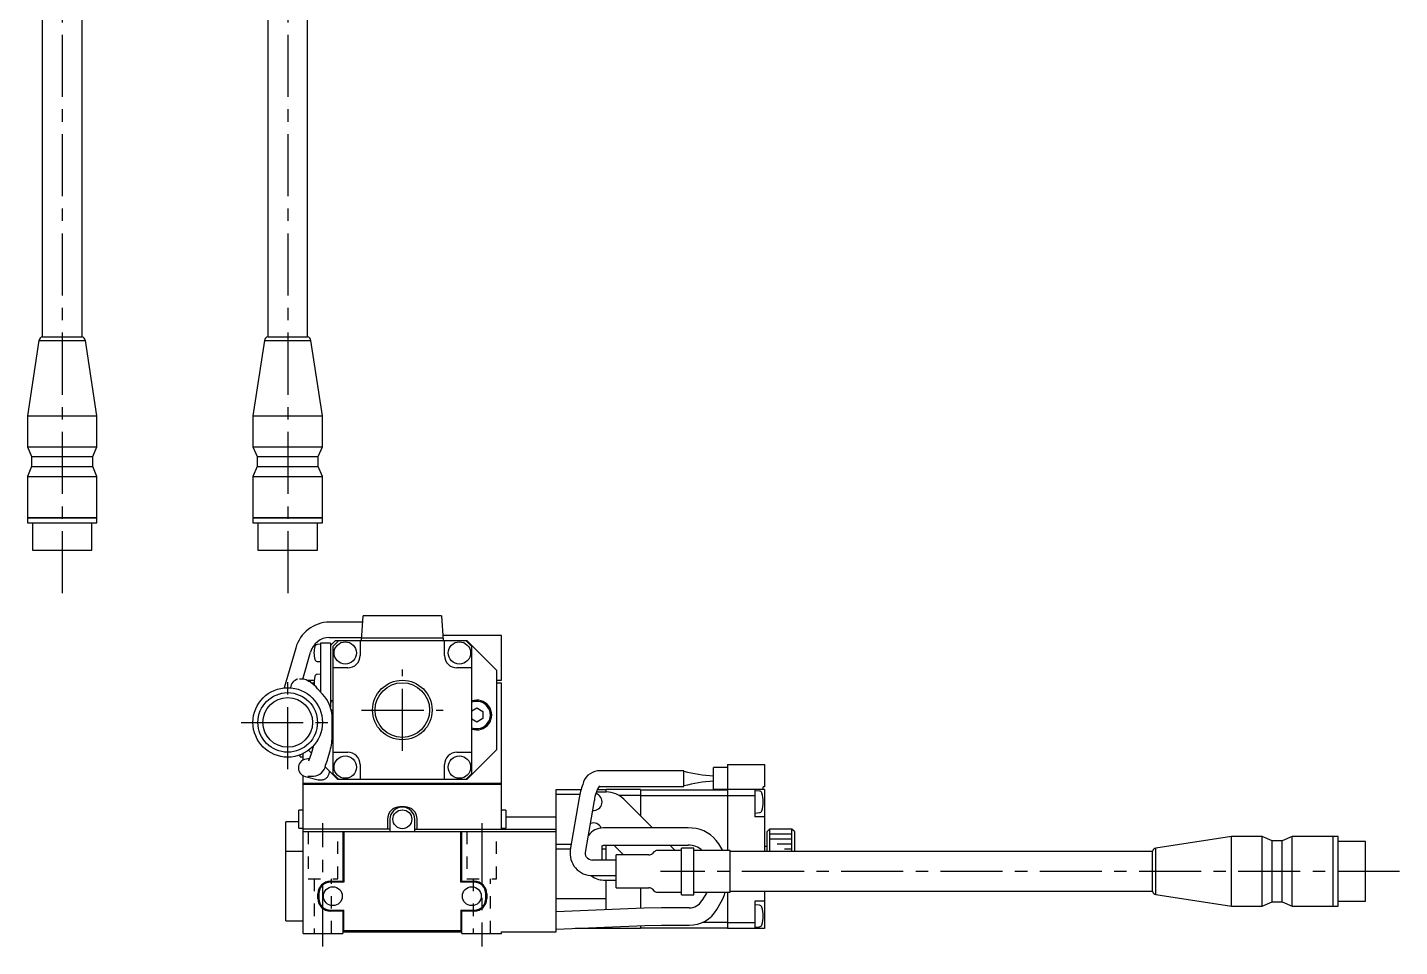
# Model space of a CAD drawing. Extents: x -229 to 412, y 17 to 397.
# Drawn here: x -190.5 to 86, y 20.6 to 205.8 of the extents above; entities that cross this region are included whole.
import ezdxf

# ---------------------------------------------------------------- set-up
doc = ezdxf.new("R2010")
doc.units = 0
doc.header["$LTSCALE"] = 10
doc.linetypes.add('CENTER', pattern=[2, 1.25, -0.25, 0.25, -0.25])
doc.linetypes.add('DOT', pattern=[0.5, 0.25, -0.25])
doc.layers.add('1', color=7, linetype='CONTINUOUS')

msp = doc.modelspace()

# ---------------------------------------------------------------- linework, layer by layer
at = {"layer": '1', "color": 4, "linetype": 'CENTER'}
for p, q in [((-183.52234, 244.310888), (-183.52234, 89.310888)), ((-138.083132, 244.310888), (-138.083132, 89.310888)), ((-138.083132, 56.380181), (-138.083132, 75.180178)), ((-114.983132, 60.08018), (-114.983132, 76.48018)), ((-123.183132, 68.28018), (-106.783132, 68.28018)), ((-147.483131, 65.78018), (-128.683133, 65.78018)), ((-130.983132, 20.632325), (-130.983132, 45.466629)), ((-98.983132, 45.466629), (-98.983132, 20.632325)), ((85.95206, 35.78018), (-62.990237, 35.78018))]:
    msp.add_line(p, q, dxfattribs=at)
at = {"layer": '1', "color": 7, "linetype": 'CONTINUOUS'}
for p, q in [((-187.52234, 228.517995), (-187.52234, 143.475652)), ((-179.52234, 143.475652), (-179.52234, 228.517995)), ((-142.083132, 228.517995), (-142.083132, 143.475652)), ((-134.083132, 143.475652), (-134.083132, 228.517995)), ((-188.206666, 142.751978), (-190.522339, 127.517995)), ((-188.206666, 142.751978), (-178.838015, 142.751978)), ((-187.52234, 143.475652), (-179.52234, 143.475652)), ((-176.522341, 127.517995), (-178.838015, 142.751978)), ((-142.767457, 142.751978), (-145.083131, 127.517995)), ((-142.767457, 142.751978), (-133.398806, 142.751978)), ((-142.083132, 143.475652), (-134.083132, 143.475652)), ((-131.083133, 127.517995), (-133.398806, 142.751978)), ((-190.522339, 127.517995), (-176.522341, 127.517995)), ((-190.522339, 127.517995), (-190.522339, 121.324996)), ((-176.522341, 121.324996), (-176.522341, 127.517995)), ((-145.083131, 127.517995), (-145.083131, 121.324996)), ((-145.083131, 127.517995), (-131.083133, 127.517995)), ((-131.083133, 121.324996), (-131.083133, 127.517995)), ((-190.522339, 121.324996), (-176.522341, 121.324996)), ((-190.522339, 121.324996), (-189.67234, 119.324996)), ((-189.67234, 119.324996), (-177.37234, 119.324996)), ((-189.67234, 119.324996), (-189.67234, 117.324996)), ((-177.37234, 119.324996), (-176.522341, 121.324996)), ((-177.37234, 117.324996), (-177.37234, 119.324996)), ((-145.083131, 121.324996), (-144.233132, 119.324996)), ((-145.083131, 121.324996), (-131.083133, 121.324996)), ((-144.233132, 119.324996), (-144.233132, 117.324996)), ((-144.233132, 119.324996), (-131.933132, 119.324996)), ((-131.933132, 119.324996), (-131.083133, 121.324996)), ((-131.933132, 117.324996), (-131.933132, 119.324996)), ((-189.67234, 117.324996), (-190.522339, 115.324996)), ((-189.67234, 117.324996), (-177.37234, 117.324996)), ((-176.522341, 115.324996), (-177.37234, 117.324996)), ((-144.233132, 117.324996), (-145.083131, 115.324996)), ((-144.233132, 117.324996), (-131.933132, 117.324996)), ((-131.083133, 115.324996), (-131.933132, 117.324996)), ((-190.522339, 115.324996), (-176.522341, 115.324996)), ((-190.522339, 115.324996), (-190.522339, 107.067996)), ((-176.522341, 107.067996), (-176.522341, 115.324996)), ((-145.083131, 115.324996), (-145.083131, 107.067996)), ((-145.083131, 115.324996), (-131.083133, 115.324996)), ((-131.083133, 107.067996), (-131.083133, 115.324996)), ((-190.522339, 107.067996), (-176.522341, 107.067996)), ((-190.522339, 107.067996), (-190.472339, 107.017996)), ((-190.522339, 107.017996), (-176.522341, 107.017996)), ((-190.522339, 107.017996), (-190.522339, 106.017994)), ((-190.522339, 106.017994), (-176.522341, 106.017994)), ((-189.522338, 106.017994), (-189.522338, 100.517993)), ((-177.522342, 100.517993), (-177.522342, 106.017994)), ((-176.572341, 107.017996), (-176.522341, 107.067996)), ((-176.522341, 106.017994), (-176.522341, 107.017996)), ((-145.083131, 107.067996), (-145.033131, 107.017996)), ((-145.083131, 107.067996), (-131.083133, 107.067996)), ((-145.083131, 107.017996), (-145.083131, 106.017994)), ((-145.083131, 107.017996), (-131.083133, 107.017996)), ((-145.083131, 106.017994), (-131.083133, 106.017994)), ((-144.08313, 106.017994), (-144.08313, 100.517993)), ((-132.083134, 100.517993), (-132.083134, 106.017994)), ((-131.133133, 107.017996), (-131.083133, 107.067996)), ((-131.083133, 106.017994), (-131.083133, 107.017996)), ((-189.522338, 100.517993), (-177.522342, 100.517993)), ((-144.08313, 100.517993), (-132.083134, 100.517993)), ((-122.972654, 86.00518), (-129.69947, 86.00518)), ((-123.233132, 82.28018), (-122.883492, 87.28018)), ((-107.082766, 87.28018), (-122.883498, 87.28018)), ((-107.082762, 87.28018), (-106.733132, 82.28018)), ((-94.983132, 83.28018), (-106.803059, 83.28018)), ((-94.983132, 74.28018), (-94.983132, 83.28018)), ((-136.457139, 80.773097), (-138.782288, 72.745175)), ((-131.483132, 81.53018), (-132.165919, 81.470444)), ((-129.483132, 81.78018), (-131.483132, 81.78018)), ((-131.483132, 81.78018), (-131.483132, 71.91849)), ((-129.69947, 82.90518), (-123.189428, 82.90518)), ((-128.483132, 82.28018), (-129.483132, 81.28018)), ((-129.483132, 81.78018), (-129.483132, 68.823535)), ((-127.783132, 82.28018), (-128.983132, 81.08018)), ((-128.983132, 81.08018), (-128.983132, 55.48018)), ((-128.483132, 82.28018), (-101.983132, 82.28018)), ((-123.483132, 82.28018), (-123.483132, 79.28018)), ((-106.768095, 82.78018), (-123.198168, 82.78018)), ((-106.483132, 79.28018), (-106.483132, 82.28018)), ((-100.983132, 81.08018), (-102.183132, 82.28018)), ((-95.983132, 76.28018), (-101.983132, 82.28018)), ((-100.983132, 55.48018), (-100.983132, 81.08018)), ((-135.038894, 74.526696), (-133.479516, 79.91068)), ((-132.165919, 78.089916), (-131.483132, 78.03018)), ((-134.983132, 74.526696), (-134.983132, 74.719224)), ((-131.483132, 75.53018), (-132.165919, 75.470444)), ((-125.983132, 76.78018), (-128.983132, 76.78018)), ((-100.983132, 76.78018), (-103.983132, 76.78018)), ((-95.983132, 76.28018), (-95.983132, 60.28018)), ((-134.909887, 74.526696), (-135.721531, 74.526696)), ((-134.822019, 74.524507), (-134.909887, 74.526696)), ((-134.005109, 74.28018), (-132.758069, 74.28018)), ((-133.983132, 74.267285), (-133.983132, 74.28018)), ((-133.483132, 73.883774), (-133.483132, 74.28018)), ((-133.368105, 73.78018), (-132.783132, 73.78018)), ((-131.075839, 71.503753), (-131.745222, 72.18537)), ((-131.603127, 72.040678), (-131.483132, 72.03018)), ((-95.983132, 74.28018), (-94.983132, 74.28018)), ((-95.983132, 73.78018), (-94.983132, 73.78018)), ((-94.983132, 44.28018), (-94.983132, 73.78018)), ((-129.347283, 68.356448), (-128.983132, 68.146205)), ((-128.983132, 66.414154), (-129.100494, 66.346395)), ((-129.100494, 63.270765), (-129.100494, 66.390858)), ((-100.983132, 68.146205), (-99.983132, 68.723555)), ((-99.983132, 65.836804), (-100.983132, 66.414154)), ((-99.983132, 68.723555), (-98.733132, 68.001868)), ((-98.733132, 66.558492), (-99.983132, 65.836804)), ((-98.733132, 68.001868), (-98.733132, 66.558492)), ((-132.866072, 61.112492), (-133.339892, 59.482815)), ((-135.583132, 58.88018), (-135.583132, 59.241832)), ((-135.583132, 58.88018), (-134.983132, 58.88018)), ((-134.983132, 58.216629), (-134.983132, 59.504035)), ((-134.034508, 58.427051), (-134.048734, 58.426897)), ((-133.701177, 58.427239), (-133.992299, 58.427239)), ((-133.339892, 59.482815), (-133.916945, 57.990111)), ((-133.883132, 60.18018), (-133.305175, 59.602223)), ((-129.97906, 58.505673), (-129.533255, 60.038995)), ((-128.983132, 59.78018), (-125.983132, 59.78018)), ((-103.983132, 59.78018), (-100.983132, 59.78018)), ((-101.983132, 54.28018), (-95.983132, 60.28018)), ((-130.565545, 56.862593), (-127.983132, 54.28018)), ((-129.811376, 55.334907), (-129.860071, 55.202038)), ((-129.773702, 55.471302), (-129.811376, 55.334907)), ((-129.747296, 55.610331), (-129.773702, 55.471302)), ((-129.73233, 55.751086), (-129.747296, 55.610331)), ((-129.737035, 56.034083), (-129.728903, 55.892645)), ((-129.728903, 55.892645), (-129.73233, 55.751086)), ((-128.983132, 55.48018), (-127.783132, 54.28018)), ((-123.483132, 57.28018), (-123.483132, 54.28018)), ((-106.483132, 54.28018), (-106.483132, 57.28018)), ((-102.183132, 54.28018), (-100.983132, 55.48018)), ((-58.283132, 56.00518), (-75.639441, 56.00518)), ((-58.283132, 52.90518), (-58.283132, 56.00518)), ((-52.283132, 52.28018), (-52.283132, 56.68018)), ((-49.483132, 56.68018), (-52.283132, 56.68018)), ((-49.483132, 57.28018), (-41.983132, 57.28018)), ((-49.483132, 57.28018), (-49.483132, 39.98018)), ((-41.983132, 57.28018), (-41.983132, 52.78018)), ((-134.983132, 23.28018), (-134.983132, 55.087414)), ((-134.983132, 53.58018), (-94.983132, 53.58018)), ((-94.983132, 53.28018), (-134.983132, 53.28018)), ((-134.559997, 54.922674), (-131.97386, 54.190381)), ((-134.009368, 54.927094), (-133.992299, 54.927239)), ((-133.992299, 54.927239), (-132.876637, 54.927239)), ((-131.834718, 54.156927), (-131.97386, 54.190381)), ((-131.693369, 54.1347), (-131.834718, 54.156927)), ((-131.550736, 54.123847), (-131.693369, 54.1347)), ((-131.407752, 54.124437), (-131.550736, 54.123847)), ((-131.265352, 54.136468), (-131.407752, 54.124437)), ((-131.124467, 54.15986), (-131.265352, 54.136468)), ((-130.986019, 54.19446), (-131.124467, 54.15986)), ((-130.850911, 54.240042), (-130.986019, 54.19446)), ((-130.720029, 54.296308), (-130.850911, 54.240042)), ((-130.594226, 54.362891), (-130.720029, 54.296308)), ((-130.474327, 54.439355), (-130.594226, 54.362891)), ((-130.361114, 54.525199), (-130.474327, 54.439355)), ((-130.255329, 54.619864), (-130.361114, 54.525199)), ((-130.157662, 54.722729), (-130.255329, 54.619864)), ((-130.068752, 54.833123), (-130.157662, 54.722729)), ((-129.989181, 54.950323), (-130.068752, 54.833123)), ((-129.919469, 55.073563), (-129.989181, 54.950323)), ((-129.860071, 55.202038), (-129.919469, 55.073563)), ((-101.983132, 54.28018), (-127.983132, 54.28018)), ((-126.983132, 53.28018), (-126.983132, 53.58018)), ((-102.983132, 53.28018), (-102.983132, 53.58018)), ((-75.344073, 52.90518), (-58.283132, 52.90518)), ((-42.283132, 52.28018), (-42.283132, 52.78018)), ((-41.983132, 52.78018), (-42.283132, 52.78018)), ((-83.983132, 52.28018), (-78.970466, 52.28018)), ((-83.983132, 23.58018), (-83.983132, 52.28018)), ((-79.22139, 51.28018), (-83.983132, 51.28018)), ((-79.351697, 50.601979), (-81.14153, 40.086789)), ((-78.085485, 39.566607), (-76.295652, 50.081798)), ((-75.878452, 51.78018), (-73.897345, 51.78018)), ((-75.687271, 52.28018), (-73.983132, 52.28018)), ((-73.883132, 52.28018), (-73.983132, 52.18018)), ((-73.983132, 52.28018), (-73.983132, 51.78018)), ((-66.983132, 52.28018), (-73.883132, 52.28018)), ((-66.983132, 51.08018), (-71.345875, 51.08018)), ((-70.361811, 50.315714), (-64.572794, 44.526696)), ((-66.983132, 52.28018), (-66.983132, 46.937034)), ((-66.983132, 52.18018), (-49.483132, 52.18018)), ((-66.983132, 51.038758), (-49.483132, 51.038758)), ((-41.983132, 52.28018), (-52.283132, 52.28018)), ((-49.483132, 51.08018), (-43.983132, 51.08018)), ((-43.983132, 52.28018), (-43.983132, 46.78018)), ((-42.997852, 51.943979), (-43.983132, 52.03018)), ((-41.983132, 52.28018), (-41.983132, 39.78018)), ((-134.983132, 48.08018), (-135.833132, 48.08018)), ((-135.833132, 44.48018), (-135.833132, 48.08018)), ((-114.483132, 48.78018), (-115.483132, 48.78018)), ((-94.133132, 48.08018), (-94.983132, 48.08018)), ((-94.133132, 48.08018), (-94.133132, 44.48018)), ((-43.983132, 47.53018), (-42.997852, 47.61638)), ((-135.833132, 45.78018), (-138.483132, 45.78018)), ((-138.483132, 25.78018), (-138.483132, 45.78018)), ((-135.833132, 44.48018), (-134.983132, 44.48018)), ((-117.483132, 44.28018), (-134.983132, 44.28018)), ((-117.983132, 46.28018), (-117.983132, 44.28018)), ((-117.483132, 46.23018), (-117.483132, 43.78018)), ((-112.483132, 43.78018), (-112.483132, 46.23018)), ((-112.483132, 44.28018), (-83.983132, 44.28018)), ((-111.983132, 44.28018), (-111.983132, 46.28018)), ((-94.983132, 44.48018), (-94.133132, 44.48018)), ((-94.133132, 46.78018), (-83.983132, 46.78018)), ((-57.369315, 44.526696), (-74.500527, 44.526696)), ((-41.983132, 46.78018), (-43.983132, 46.78018)), ((-40.983132, 44.28018), (-41.483132, 43.78018)), ((-40.983132, 44.28018), (-40.983132, 39.78018)), ((-36.483132, 44.28018), (-40.983132, 44.28018)), ((-36.483132, 39.78018), (-36.483132, 44.28018)), ((-35.983132, 43.78018), (-36.483132, 44.28018)), ((-134.983132, 43.78018), (-83.983132, 43.78018)), ((-126.983132, 43.78018), (-126.983132, 33.58018)), ((-126.783132, 43.78018), (-126.783132, 33.58018)), ((-103.183132, 33.58018), (-103.183132, 43.78018)), ((-102.983132, 33.58018), (-102.983132, 43.78018)), ((-51.208789, 41.327572), (-51.720002, 42.009189)), ((-41.483132, 39.78018), (-41.483132, 43.78018)), ((-35.983132, 43.78018), (-35.983132, 39.78018)), ((52.102655, 42.780179), (36.868672, 40.464505)), ((52.102655, 28.780181), (52.102655, 42.780179)), ((58.295654, 42.780179), (52.102655, 42.780179)), ((58.295654, 28.780181), (58.295654, 42.780179)), ((60.295654, 41.93018), (58.295654, 42.780179)), ((60.295654, 29.63018), (60.295654, 41.93018)), ((62.295654, 41.93018), (60.295654, 41.93018)), ((64.295654, 42.780179), (62.295654, 41.93018)), ((62.295654, 29.63018), (62.295654, 41.93018)), ((64.295654, 28.780181), (64.295654, 42.780179)), ((72.552654, 42.780179), (64.295654, 42.780179)), ((72.552654, 28.780181), (72.552654, 42.780179)), ((72.602654, 42.730179), (72.552654, 42.780179)), ((72.602654, 28.780181), (72.602654, 42.780179)), ((73.602656, 42.780179), (72.602654, 42.780179)), ((73.602656, 28.780181), (73.602656, 42.780179)), ((79.102657, 41.780178), (73.602656, 41.780178)), ((79.102657, 29.780182), (79.102657, 41.780178)), ((-134.983132, 39.769402), (-138.483132, 39.769402)), ((-83.983132, 41.28018), (-80.938398, 41.28018)), ((-81.108612, 40.28018), (-83.983132, 40.28018)), ((-78.102791, 39.369624), (-78.093225, 39.514345)), ((-78.095174, 39.225489), (-78.102791, 39.369624)), ((-78.070918, 39.084525), (-78.095174, 39.225489)), ((-78.093225, 39.514345), (-78.085485, 39.566607)), ((-78.031077, 38.94885), (-78.070918, 39.084525)), ((-77.976964, 38.820038), (-78.031077, 38.94885)), ((-77.909957, 38.699187), (-77.976964, 38.820038)), ((-74.733132, 40.820814), (-74.73286, 40.831067)), ((-74.733132, 38.03018), (-74.733132, 40.820814)), ((-73.983132, 40.28018), (-74.733132, 40.28018)), ((-74.73286, 40.831067), (-74.731075, 40.848879)), ((-74.731075, 40.848879), (-74.727439, 40.86717)), ((-74.727439, 40.86717), (-74.721761, 40.885717)), ((-74.721761, 40.885717), (-74.714108, 40.903808)), ((-74.714108, 40.903808), (-74.706012, 40.918778)), ((-74.706012, 40.918778), (-74.697191, 40.932228)), ((-74.697191, 40.932228), (-74.687892, 40.94424)), ((-74.687892, 40.94424), (-74.678286, 40.954951)), ((-74.678286, 40.954951), (-74.668492, 40.964502)), ((-74.668492, 40.964502), (-74.658593, 40.973021)), ((-74.658593, 40.973021), (-74.648648, 40.980621)), ((-74.648648, 40.980621), (-74.6387, 40.987397)), ((-74.6387, 40.987397), (-74.628781, 40.993431)), ((-74.628781, 40.993431), (-74.618915, 40.998793)), ((-74.618915, 40.998793), (-74.608019, 41.004043)), ((-74.608019, 41.004043), (-74.597246, 41.008601)), ((-74.597246, 41.008601), (-74.586634, 41.01252)), ((-74.586634, 41.01252), (-74.576187, 41.015861)), ((-74.576187, 41.015861), (-74.565907, 41.018676)), ((-74.565907, 41.018676), (-74.55579, 41.021009)), ((-74.55579, 41.021009), (-74.545834, 41.022898)), ((-74.545834, 41.022898), (-74.536035, 41.024376)), ((-74.536035, 41.024376), (-74.526389, 41.025471)), ((-74.526389, 41.025471), (-74.51689, 41.026207)), ((-74.51689, 41.026207), (-74.507532, 41.026607)), ((-74.507532, 41.026607), (-74.500527, 41.026696)), ((-74.500527, 41.026696), (-57.369315, 41.026696)), ((-73.983132, 41.026696), (-73.983132, 38.03018)), ((-70.439986, 39.08018), (-72.261306, 40.9015)), ((-71.897345, 32.48018), (-71.897345, 39.08018)), ((-65.311559, 39.08018), (-71.897345, 39.08018)), ((-64.290239, 39.687286), (-64.604452, 39.373073)), ((-58.733132, 39.98018), (-63.583132, 39.98018)), ((-61.072794, 41.026696), (-60.026277, 39.98018)), ((-58.733132, 31.08018), (-58.733132, 40.48018)), ((-56.233132, 40.48018), (-58.733132, 40.48018)), ((-56.233132, 31.08018), (-56.233132, 40.48018)), ((-48.897345, 39.98018), (-56.233132, 39.98018)), ((-50.437356, 39.980548), (-51.208789, 41.327572)), ((-48.897345, 31.58018), (-48.897345, 39.98018)), ((36.144998, 39.78018), (-48.897345, 39.78018)), ((-41.483132, 40.78018), (-41.983132, 40.78018)), ((36.144998, 31.78018), (36.144998, 39.78018)), ((36.868672, 31.095854), (36.868672, 40.464505)), ((-71.897345, 38.03018), (-76.652817, 38.03018)), ((-129.483132, 33.78018), (-126.983132, 33.78018)), ((-126.783132, 33.58018), (-129.483132, 33.58018)), ((-100.483132, 33.58018), (-103.183132, 33.58018)), ((-102.983132, 33.78018), (-100.483132, 33.78018)), ((-76.652817, 34.93018), (-71.897345, 34.93018)), ((-74.483132, 34.03018), (-71.897345, 34.03018)), ((-73.983132, 34.03018), (-73.983132, 28.037488)), ((-131.983132, 30.28018), (-131.983132, 31.28018)), ((-131.783132, 31.28018), (-131.783132, 30.28018)), ((-98.183132, 30.28018), (-98.183132, 31.28018)), ((-97.983132, 31.28018), (-97.983132, 30.28018)), ((-71.897345, 32.48018), (-65.311559, 32.48018)), ((-66.983132, 32.48018), (-66.983132, 28.325766)), ((-64.604452, 32.187286), (-64.290239, 31.873073)), ((-63.583132, 31.58018), (-58.733132, 31.58018)), ((-58.733132, 31.08018), (-56.233132, 31.08018)), ((-56.233132, 31.58018), (-48.897345, 31.58018)), ((-53.726336, 31.414922), (-54.628386, 29.8816)), ((-53.635518, 31.579654), (-53.726336, 31.414922)), ((-49.483132, 31.58018), (-49.483132, 24.28018)), ((-48.897345, 31.78018), (36.144998, 31.78018)), ((-41.983132, 31.78018), (-41.983132, 24.28018)), ((36.868672, 31.095854), (52.102655, 28.780181)), ((-129.483132, 27.98018), (-126.783132, 27.98018)), ((-126.983132, 27.78018), (-129.483132, 27.78018)), ((-126.983132, 27.98018), (-126.983132, 23.28018)), ((-126.783132, 23.78018), (-126.783132, 27.98018)), ((-103.183132, 27.98018), (-100.483132, 27.98018)), ((-103.183132, 27.98018), (-103.183132, 23.78018)), ((-102.983132, 23.28018), (-102.983132, 27.98018)), ((-100.483132, 27.78018), (-102.983132, 27.78018)), ((-83.983132, 30.28018), (-73.983132, 30.28018)), ((-66.273533, 28.354989), (-83.983132, 27.625662)), ((-62.778968, 28.427239), (-66.273533, 28.354989)), ((-57.200656, 28.427239), (-62.778968, 28.427239)), ((-51.611699, 28.106889), (-50.709649, 29.640211)), ((-41.983132, 29.78018), (-43.983132, 29.78018)), ((-43.983132, 29.78018), (-43.983132, 24.28018)), ((-42.997852, 28.943979), (-43.983132, 29.03018)), ((52.102655, 28.780181), (58.295654, 28.780181)), ((58.295654, 28.780181), (60.295654, 29.63018)), ((60.295654, 29.63018), (62.295654, 29.63018)), ((62.295654, 29.63018), (64.295654, 28.780181)), ((64.295654, 28.780181), (72.552654, 28.780181)), ((72.552654, 28.780181), (72.602654, 28.830181)), ((72.602654, 28.780181), (73.602656, 28.780181)), ((73.602656, 29.780182), (79.102657, 29.780182)), ((-138.483132, 25.78018), (-134.983132, 25.78018)), ((-66.129516, 24.857954), (-62.778968, 24.927239)), ((-62.778968, 24.927239), (-57.200656, 24.927239)), ((-54.476453, 25.521601), (-49.483132, 25.521601)), ((-49.483132, 25.48018), (-43.983132, 25.48018)), ((-134.983132, 23.28018), (-126.983132, 23.28018)), ((-126.983132, 23.58018), (-102.983132, 23.58018)), ((-103.183132, 23.78018), (-126.783132, 23.78018)), ((-102.983132, 23.28018), (-94.983132, 23.28018)), ((-94.983132, 23.58018), (-83.983132, 23.58018)), ((-94.983132, 23.28018), (-94.983132, 23.58018)), ((-83.983132, 24.122695), (-66.129516, 24.857954)), ((-73.983132, 24.28018), (-80.159075, 24.28018)), ((-73.983132, 24.534521), (-73.983132, 24.28018)), ((-73.983132, 24.38018), (-73.883132, 24.28018)), ((-66.983132, 24.28018), (-73.883132, 24.28018)), ((-66.983132, 24.822799), (-66.983132, 24.28018)), ((-66.983132, 24.38018), (-49.483132, 24.38018)), ((-41.983132, 24.28018), (-49.483132, 24.28018)), ((-43.983132, 24.53018), (-42.997852, 24.61638))]:
    msp.add_line(p, q, dxfattribs=at)
at = {"layer": '1', "color": 9, "linetype": 'DOT'}
for p, q in [((-133.983132, 43.78018), (-133.983132, 34.28018)), ((-127.983132, 34.28018), (-127.983132, 43.78018)), ((-101.983132, 43.78018), (-101.983132, 34.28018)), ((-95.983132, 34.28018), (-95.983132, 43.78018)), ((-133.983132, 34.28018), (-127.983132, 34.28018)), ((-132.733132, 34.28018), (-132.733132, 23.28018)), ((-129.233132, 23.28018), (-129.233132, 34.28018)), ((-101.983132, 34.28018), (-95.983132, 34.28018)), ((-100.733132, 34.28018), (-100.733132, 23.28018)), ((-97.233132, 23.28018), (-97.233132, 34.28018))]:
    msp.add_line(p, q, dxfattribs=at)
at = {"layer": '1', "color": 9, "linetype": 'CONTINUOUS'}
for p, q in [((-36.483132, 43.28018), (-40.983132, 43.28018)), ((-36.483132, 42.28018), (-40.983132, 42.28018)), ((-36.483132, 41.28018), (-39.483132, 41.28018)), ((-36.483132, 40.28018), (-37.983132, 40.28018))]:
    msp.add_line(p, q, dxfattribs=at)
at = {"layer": '1', "color": 7, "linetype": 'CONTINUOUS'}
for centre, radius in [((-126.483132, 79.78018), 2.25), ((-103.483132, 79.78018), 2.25), ((-138.083132, 65.78018), 6.999999), ((-114.983132, 68.28018), 6), ((-114.983132, 68.28018), 5.5), ((-138.083132, 65.78018), 5.999998), ((-138.083132, 65.78018), 5), ((-126.483132, 56.78018), 2.25), ((-103.483132, 56.78018), 2.25), ((-114.983132, 46.28018), 1.9), ((-128.983132, 30.78018), 1.9), ((-100.983132, 30.78018), 1.9)]:
    msp.add_circle(centre, radius, dxfattribs=at)
for centre, radius, start, end in [((-187.234423, 142.517994), 1.000002, 106.733256, 166.468302), ((-179.810257, 142.517994), 1.000002, 13.531698, 73.266744), ((-141.795215, 142.517994), 1.000002, 106.733256, 166.468302), ((-134.371049, 142.517994), 1.000002, 13.531698, 73.266744), ((-129.619976, 78.92242), 7.083206, 90.643034, 164.854166), ((-129.612844, 78.912747), 3.993372, 91.242972, 165.528563), ((-127.783132, 79.78018), 5, 164.637451, 195.362549), ((-132.122341, 80.972346), 0.5, 95, 164.637451), ((-132.122341, 78.588013), 0.5, 195.362549, 265), ((-125.983132, 79.28018), 2.5, 270, 0), ((-103.983132, 79.28018), 2.5, 180, 270), ((-127.783132, 73.78018), 5, 164.637451, 186.804581), ((-132.122341, 74.972346), 0.5, 95, 164.637451), ((-135.569382, 72.589156), 1.958441, 103.264661, 175.130562), ((-137.069295, 68.375431), 6.546861, 35.58774402, 69.92438193), ((-136.435458, 66.495056), 7.335704, 359.186127, 43.061524), ((-129.983132, 67.28018), 3, 70.528779, 80.405932), ((-129.983132, 67.28018), 2.75, 68.676314, 79.524318), ((-99.983132, 67.28018), 3, 250.528779, 109.471221), ((-99.983132, 67.28018), 2.75, 248.676314, 111.323686), ((-129.983132, 67.28018), 2.75, 288.720945, 291.323686), ((-129.983132, 67.28018), 3, 287.110329, 289.471221), ((-140.839425, 63.197847), 11.739158, 344.390068, 0.355899), ((-134.160997, 56.653868), 1.776579, 86.377035, 257.021313), ((-143.797555, 62.465874), 14.374769, 338.3514631, 344.00838681), ((-125.983132, 57.28018), 2.5, 0, 90), ((-103.983132, 57.28018), 2.5, 90, 180), ((-133.106052, 57.626873), 2.709364, 274.8573375, 350.13850085), ((-75.286623, 52.611745), 3.411727, 95.93575666, 169.00612344), ((-50.869229, 83.618517), 28.615444, 254.984078, 267.167835), ((-66.135514, 48.471805), 13.386752, 159.03123205, 170.8438591), ((-69.665301, 49.369338), 6.66852, 146.888162, 173.86686), ((-50.82648, 25.069602), 28.889479, 92.890166, 104.957921), ((-76.483132, 49.78018), 1.75, 264.738445, 73.334202), ((-73.897345, 46.78018), 5, 45, 90), ((-43.04143, 51.445882), 0.5, 17.629155, 85), ((-48.283132, 49.78018), 6, 342.370845, 17.629155), ((-115.483132, 46.28018), 2.5, 90, 180), ((-114.983132, 46.23018), 2.5, 0, 180), ((-114.483132, 46.28018), 2.5, 0, 90), ((-43.04143, 48.114478), 0.5, 275, 342.370845), ((-74.506344, 40.786588), 3.740113, 89.910895, 143.07763), ((-76.483132, 43.78018), 1.75, 24.516024, 110.2491), ((-57.10556, 37.521251), 7.010409, 39.805405, 92.156166), ((-76.728199, 39.396528), 4.466985, 171.110755, 270.966931), ((-74.382627, 38.78018), 3, 45, 48.489885), ((-65.311559, 40.08018), 1, 270, 315), ((-63.583132, 38.98018), 1, 90, 135), ((-57.179792, 37.282348), 3.749141, 46.017867, 92.897588), ((37.102656, 39.492263), 1.000002, 103.531698, 163.266744), ((-76.669792, 39.513939), 1.483856, 213.30374927, 270.65548257), ((-129.483132, 31.28018), 2.5, 90, 180), ((-129.483132, 31.28018), 2.3, 90, 180), ((-100.483132, 31.28018), 2.5, 0, 90), ((-100.483132, 31.28018), 2.3, 0, 90), ((-74.485153, 37.796927), 3.766748, 229.348171, 270.030744), ((-65.311559, 31.48018), 1, 45, 90), ((-63.583132, 32.58018), 1, 225, 270), ((-56.789925, 33.205706), 7.048582, 329.612488, 346.663758), ((37.102656, 32.068097), 1.000002, 196.733256, 256.468302), ((-129.483132, 30.28018), 2.5, 180, 270), ((-129.483132, 30.28018), 2.3, 180, 270), ((-100.483132, 30.28018), 2.3, 270, 0), ((-100.483132, 30.28018), 2.5, 270, 0), ((-57.177212, 31.387691), 2.960544, 269.546272, 329.421323), ((-57.177105, 31.387599), 6.460402, 269.791127, 329.481387), ((-43.04143, 28.445882), 0.5, 17.629155, 85), ((-48.283132, 26.78018), 6, 342.370845, 17.629155), ((-43.04143, 25.114478), 0.5, 275, 342.370845)]:
    msp.add_arc(centre, radius, start, end, dxfattribs=at)

doc.saveas('drawing.dxf')
